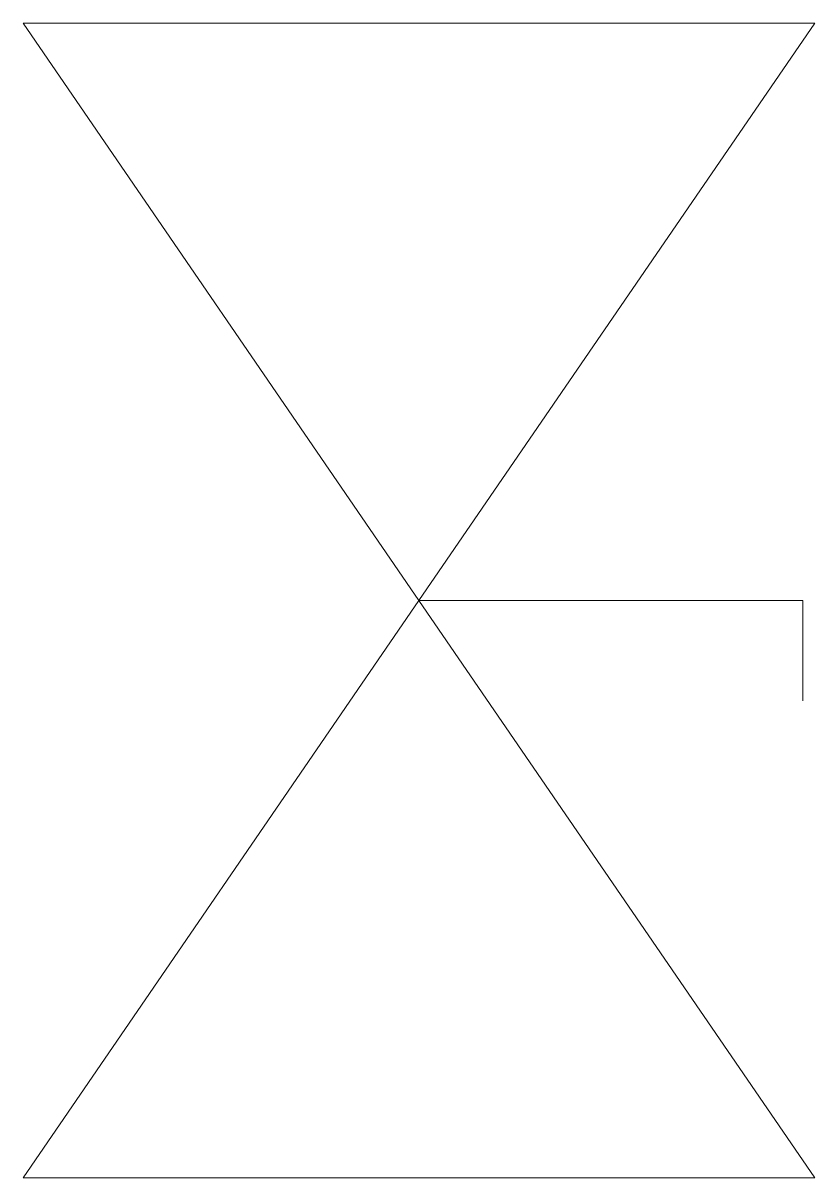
# Model space of a CAD drawing. Header units: feet. Extents: x -29.87 to -25.75, y 68.82 to 74.83.
import ezdxf

# ---------------------------------------------------------------- set-up
doc = ezdxf.new("R2010")
doc.units = ezdxf.units.FT
doc.header["$MEASUREMENT"] = 0
doc.layers.add('E201-2nd-Floor-Duplex-XYZ', color=6, linetype='Continuous', lineweight=9)

msp = doc.modelspace()

# ---------------------------------------------------------------- linework, layer by layer
at = {"layer": 'E201-2nd-Floor-Duplex-XYZ'}
for p, q in [((-29.8729, 74.8337), (-28.8348, 74.8337)), ((-27.8112, 71.8275), (-29.8729, 74.8337)), ((-28.8348, 74.8337), (-27.8112, 74.8337)), ((-26.7875, 74.8337), (-27.8112, 74.8337)), ((-27.8112, 71.8275), (-25.7494, 74.8337)), ((-25.7494, 74.8337), (-26.7875, 74.8337)), ((-27.8112, 71.8275), (-29.8729, 68.8214)), ((-27.8112, 71.8275), (-25.7494, 68.8214)), ((-29.8729, 68.8214), (-28.8348, 68.8214)), ((-28.8348, 68.8214), (-27.8112, 68.8214)), ((-26.7875, 68.8214), (-27.8112, 68.8214)), ((-25.7494, 68.8214), (-26.7875, 68.8214))]:
    msp.add_line(p, q, dxfattribs=at)
msp.add_lwpolyline([(-27.8112, 71.8275), (-25.813, 71.8275), (-25.813, 71.3055)], dxfattribs=at)

doc.saveas('drawing.dxf')
